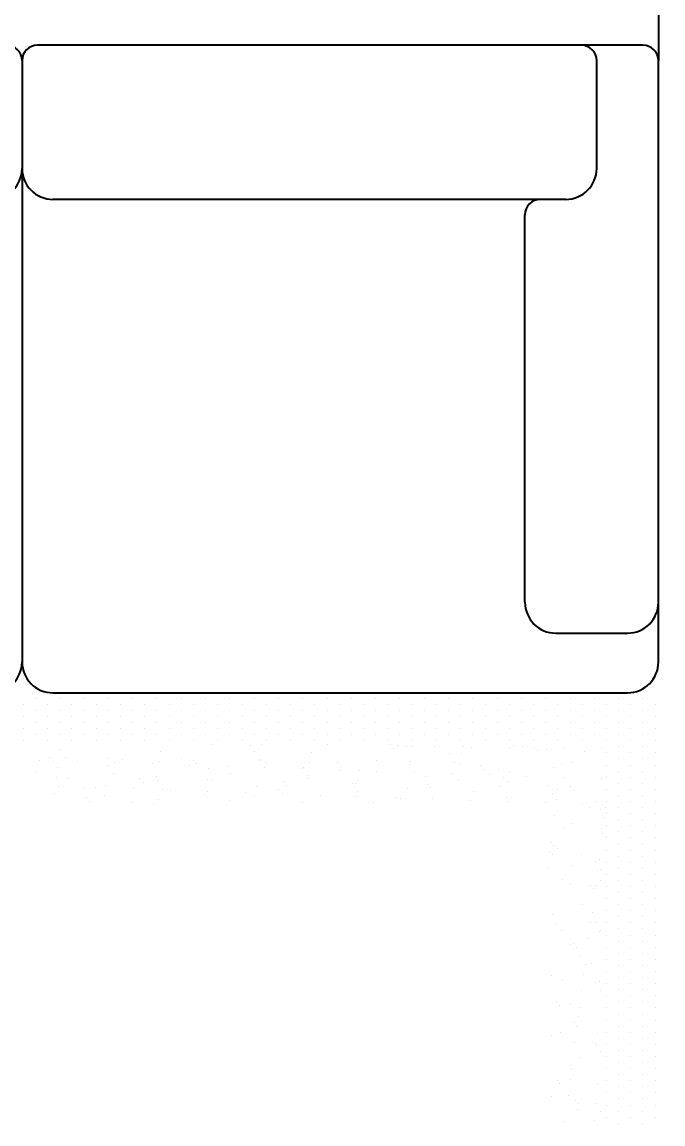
# Model space of a CAD drawing. Header units: millimetres. Extents: x -677 to -23, y -135 to 1112.
# Drawn here: x -193.991 to -193.318, y 846.102 to 847.26 of the extents above; entities that cross this region are included whole.
import ezdxf

# ---------------------------------------------------------------- set-up
doc = ezdxf.new("R2010")
doc.units = ezdxf.units.MM
doc.header["$LTSCALE"] = 20
doc.header["$MEASUREMENT"] = 0
doc.header["$PDSIZE"] = -5
doc.layers.get('0').update_dxf_attribs({"linetype": 'CONTINUOUS'})
doc.layers.get('Defpoints').update_dxf_attribs({"linetype": 'CONTINUOUS'})
doc.layers.add('COTAS', color=7, linetype='CONTINUOUS')
doc.layers.add('E-Pen-C', color=4, linetype='CONTINUOUS', lineweight=15)
doc.layers.add('E-Pen-G', color=3, linetype='CONTINUOUS', lineweight=30)
doc.styles.add('F2', font='swissc.ttf')
doc.dimstyles.new('DIMENSION-1', dxfattribs={"dimtxt": 0.11, "dimasz": 0.07, "dimexe": 1, "dimexo": 0, "dimgap": 0.12, "dimtad": 1, "dimzin": 7, "dimdsep": 46, "dimtxsty": 'F2', "dimblk1": 'TRACO', "dimblk2": 'TRACO', "dimsah": 1, "dimcen": 1, "dimse1": 1, "dimse2": 1, "dimclrd": 256, "dimclre": 256, "dimclrt": 6, "dimadec": 0, "dimazin": 0, "dimtfac": 1, "dimtix": 1, "dimtmove": 2, "dimatfit": 3, "dimldrblk": 'TRACO', "dimfxl": 1, "dimtolj": 1, "dimtzin": 0, "dimarcsym": 0})

# ---------------------------------------------------------------- blocks, each defined once
blk = doc.blocks.new('A$C7AFB675E')
at = {"color": 8}
for p, q in [((5.1585, 3.7432), (5.1585, 3.6632)), ((5.0585, 3.6832), (4.3535, 3.6832)), ((5.1385, 3.6832), (5.0585, 3.6832)), ((4.3335, 3.6632), (4.3335, 3.5232)), ((4.3335, 3.6632), (4.3335, 3.5232)), ((5.0785, 3.5232), (5.0785, 3.6632)), ((5.1585, 2.8832), (5.1585, 3.6632)), ((4.3335, 3.5232), (4.3335, 2.8832)), ((4.3335, 3.5232), (4.3335, 2.8832)), ((5.0385, 3.4832), (4.3735, 3.4832)), ((4.9855, 2.9606), (4.9855, 3.4632)), ((5.0255, 2.9206), (5.1185, 2.9206)), ((4.3509, 2.836), (4.3509, 2.836)), ((4.3735, 2.8432), (4.9185, 2.8432)), ((4.3824, 2.836), (4.3824, 2.836)), ((4.4139, 2.836), (4.4139, 2.836)), ((4.4454, 2.836), (4.4454, 2.836)), ((4.4769, 2.836), (4.4769, 2.836)), ((4.5084, 2.836), (4.5084, 2.836)), ((4.5399, 2.836), (4.5399, 2.836)), ((4.5714, 2.836), (4.5714, 2.836)), ((4.6029, 2.836), (4.6029, 2.836)), ((4.6344, 2.836), (4.6344, 2.836)), ((4.6659, 2.836), (4.6659, 2.836)), ((4.6974, 2.836), (4.6974, 2.836)), ((4.7289, 2.836), (4.7289, 2.836)), ((4.7604, 2.836), (4.7604, 2.836)), ((4.7919, 2.836), (4.7919, 2.836)), ((4.8234, 2.836), (4.8234, 2.836)), ((4.8549, 2.836), (4.8549, 2.836)), ((4.8864, 2.836), (4.8864, 2.836)), ((4.9179, 2.836), (4.9179, 2.836)), ((4.9185, 2.8432), (5.1185, 2.8432)), ((4.9494, 2.836), (4.9494, 2.836)), ((4.9809, 2.836), (4.9809, 2.836)), ((5.0124, 2.836), (5.0124, 2.836)), ((5.0439, 2.836), (5.0439, 2.836)), ((5.0754, 2.836), (5.0754, 2.836)), ((5.1069, 2.836), (5.1069, 2.836)), ((5.1384, 2.836), (5.1384, 2.836)), ((4.3352, 2.8282), (4.3352, 2.8282)), ((4.3509, 2.8203), (4.3509, 2.8203)), ((4.3667, 2.8282), (4.3667, 2.8282)), ((4.3824, 2.8203), (4.3824, 2.8203)), ((4.3982, 2.8282), (4.3982, 2.8282)), ((4.4139, 2.8203), (4.4139, 2.8203)), ((4.4297, 2.8282), (4.4297, 2.8282)), ((4.4454, 2.8203), (4.4454, 2.8203)), ((4.4612, 2.8282), (4.4612, 2.8282)), ((4.4769, 2.8203), (4.4769, 2.8203)), ((4.4927, 2.8282), (4.4927, 2.8282)), ((4.5084, 2.8203), (4.5084, 2.8203)), ((4.5242, 2.8282), (4.5242, 2.8282)), ((4.5399, 2.8203), (4.5399, 2.8203)), ((4.5557, 2.8282), (4.5557, 2.8282)), ((4.5714, 2.8203), (4.5714, 2.8203)), ((4.5872, 2.8282), (4.5872, 2.8282)), ((4.6029, 2.8203), (4.6029, 2.8203)), ((4.6187, 2.8282), (4.6187, 2.8282)), ((4.6344, 2.8203), (4.6344, 2.8203)), ((4.6502, 2.8282), (4.6502, 2.8282)), ((4.6659, 2.8203), (4.6659, 2.8203)), ((4.6817, 2.8282), (4.6817, 2.8282)), ((4.6974, 2.8203), (4.6974, 2.8203)), ((4.7132, 2.8282), (4.7132, 2.8282)), ((4.7289, 2.8203), (4.7289, 2.8203)), ((4.7447, 2.8282), (4.7447, 2.8282)), ((4.7604, 2.8203), (4.7604, 2.8203)), ((4.7762, 2.8282), (4.7762, 2.8282)), ((4.7919, 2.8203), (4.7919, 2.8203)), ((4.8077, 2.8282), (4.8077, 2.8282)), ((4.8234, 2.8203), (4.8234, 2.8203)), ((4.8392, 2.8282), (4.8392, 2.8282)), ((4.8549, 2.8203), (4.8549, 2.8203)), ((4.8707, 2.8282), (4.8707, 2.8282)), ((4.8864, 2.8203), (4.8864, 2.8203)), ((4.9022, 2.8282), (4.9022, 2.8282)), ((4.9179, 2.8203), (4.9179, 2.8203)), ((4.9337, 2.8282), (4.9337, 2.8282)), ((4.9494, 2.8203), (4.9494, 2.8203)), ((4.9652, 2.8282), (4.9652, 2.8282)), ((4.9809, 2.8203), (4.9809, 2.8203)), ((4.9967, 2.8282), (4.9967, 2.8282)), ((5.0124, 2.8203), (5.0124, 2.8203)), ((5.0282, 2.8282), (5.0282, 2.8282)), ((5.0439, 2.8203), (5.0439, 2.8203)), ((5.0597, 2.8282), (5.0597, 2.8282)), ((5.0754, 2.8203), (5.0754, 2.8203)), ((5.0912, 2.8282), (5.0912, 2.8282)), ((5.1069, 2.8203), (5.1069, 2.8203)), ((5.1227, 2.8282), (5.1227, 2.8282)), ((5.1384, 2.8203), (5.1384, 2.8203)), ((5.1542, 2.8282), (5.1542, 2.8282)), ((4.3352, 2.8124), (4.3352, 2.8124)), ((4.3509, 2.8045), (4.3509, 2.8045)), ((4.3667, 2.8124), (4.3667, 2.8124)), ((4.3824, 2.8045), (4.3824, 2.8045)), ((4.3982, 2.8124), (4.3982, 2.8124)), ((4.4139, 2.8045), (4.4139, 2.8045)), ((4.4297, 2.8124), (4.4297, 2.8124)), ((4.4454, 2.8045), (4.4454, 2.8045)), ((4.4612, 2.8124), (4.4612, 2.8124)), ((4.4769, 2.8045), (4.4769, 2.8045)), ((4.4927, 2.8124), (4.4927, 2.8124)), ((4.5084, 2.8045), (4.5084, 2.8045)), ((4.5242, 2.8124), (4.5242, 2.8124)), ((4.5399, 2.8045), (4.5399, 2.8045)), ((4.5557, 2.8124), (4.5557, 2.8124)), ((4.5714, 2.8045), (4.5714, 2.8045)), ((4.5872, 2.8124), (4.5872, 2.8124)), ((4.6029, 2.8045), (4.6029, 2.8045)), ((4.6187, 2.8124), (4.6187, 2.8124)), ((4.6344, 2.8045), (4.6344, 2.8045)), ((4.6502, 2.8124), (4.6502, 2.8124)), ((4.6659, 2.8045), (4.6659, 2.8045)), ((4.6817, 2.8124), (4.6817, 2.8124)), ((4.6974, 2.8045), (4.6974, 2.8045)), ((4.7132, 2.8124), (4.7132, 2.8124)), ((4.7289, 2.8045), (4.7289, 2.8045)), ((4.7447, 2.8124), (4.7447, 2.8124)), ((4.7604, 2.8045), (4.7604, 2.8045)), ((4.7762, 2.8124), (4.7762, 2.8124)), ((4.7919, 2.8045), (4.7919, 2.8045)), ((4.8077, 2.8124), (4.8077, 2.8124)), ((4.8234, 2.8045), (4.8234, 2.8045)), ((4.8392, 2.8124), (4.8392, 2.8124)), ((4.8549, 2.8045), (4.8549, 2.8045)), ((4.8707, 2.8124), (4.8707, 2.8124)), ((4.8864, 2.8045), (4.8864, 2.8045)), ((4.9022, 2.8124), (4.9022, 2.8124)), ((4.9179, 2.8045), (4.9179, 2.8045)), ((4.9337, 2.8124), (4.9337, 2.8124)), ((4.9494, 2.8045), (4.9494, 2.8045)), ((4.9652, 2.8124), (4.9652, 2.8124)), ((4.9809, 2.8045), (4.9809, 2.8045)), ((4.9967, 2.8124), (4.9967, 2.8124)), ((5.0124, 2.8045), (5.0124, 2.8045)), ((5.0282, 2.8124), (5.0282, 2.8124)), ((5.0439, 2.8045), (5.0439, 2.8045)), ((5.0597, 2.8124), (5.0597, 2.8124)), ((5.0754, 2.8045), (5.0754, 2.8045)), ((5.0912, 2.8124), (5.0912, 2.8124)), ((5.1069, 2.8045), (5.1069, 2.8045)), ((5.1227, 2.8124), (5.1227, 2.8124)), ((5.1384, 2.8045), (5.1384, 2.8045)), ((5.1542, 2.8124), (5.1542, 2.8124)), ((4.3352, 2.7967), (4.3352, 2.7967)), ((4.3509, 2.7888), (4.3509, 2.7888)), ((4.3667, 2.7967), (4.3667, 2.7967)), ((4.3824, 2.7888), (4.3824, 2.7888)), ((4.3982, 2.7967), (4.3982, 2.7967)), ((4.4139, 2.7888), (4.4139, 2.7888)), ((4.4297, 2.7967), (4.4297, 2.7967)), ((4.4454, 2.7888), (4.4454, 2.7888)), ((4.4612, 2.7967), (4.4612, 2.7967)), ((4.4769, 2.7888), (4.4769, 2.7888)), ((4.4927, 2.7967), (4.4927, 2.7967)), ((4.5084, 2.7888), (4.5084, 2.7888)), ((4.5242, 2.7967), (4.5242, 2.7967)), ((4.5399, 2.7888), (4.5399, 2.7888)), ((4.5557, 2.7967), (4.5557, 2.7967)), ((4.5714, 2.7888), (4.5714, 2.7888)), ((4.5872, 2.7967), (4.5872, 2.7967)), ((4.6029, 2.7888), (4.6029, 2.7888)), ((4.6187, 2.7967), (4.6187, 2.7967)), ((4.6344, 2.7888), (4.6344, 2.7888)), ((4.6502, 2.7967), (4.6502, 2.7967)), ((4.6659, 2.7888), (4.6659, 2.7888)), ((4.6817, 2.7967), (4.6817, 2.7967)), ((4.6974, 2.7888), (4.6974, 2.7888)), ((4.7132, 2.7967), (4.7132, 2.7967)), ((4.7289, 2.7888), (4.7289, 2.7888)), ((4.7447, 2.7967), (4.7447, 2.7967)), ((4.7604, 2.7888), (4.7604, 2.7888)), ((4.7762, 2.7967), (4.7762, 2.7967)), ((4.7919, 2.7888), (4.7919, 2.7888)), ((4.8077, 2.7967), (4.8077, 2.7967)), ((4.8234, 2.7888), (4.8234, 2.7888)), ((4.8392, 2.7967), (4.8392, 2.7967)), ((4.8549, 2.7888), (4.8549, 2.7888)), ((4.8707, 2.7967), (4.8707, 2.7967)), ((4.8864, 2.7888), (4.8864, 2.7888)), ((4.9022, 2.7967), (4.9022, 2.7967)), ((4.9179, 2.7888), (4.9179, 2.7888)), ((4.9337, 2.7967), (4.9337, 2.7967)), ((4.9494, 2.7888), (4.9494, 2.7888)), ((4.9652, 2.7967), (4.9652, 2.7967)), ((4.9809, 2.7888), (4.9809, 2.7888)), ((4.9967, 2.7967), (4.9967, 2.7967)), ((5.0124, 2.7888), (5.0124, 2.7888)), ((5.0282, 2.7967), (5.0282, 2.7967)), ((5.0439, 2.7888), (5.0439, 2.7888)), ((5.0597, 2.7967), (5.0597, 2.7967)), ((5.0754, 2.7888), (5.0754, 2.7888)), ((5.0912, 2.7967), (5.0912, 2.7967)), ((5.1069, 2.7888), (5.1069, 2.7888)), ((5.1227, 2.7967), (5.1227, 2.7967)), ((5.1384, 2.7888), (5.1384, 2.7888)), ((5.1542, 2.7967), (5.1542, 2.7967)), ((4.3352, 2.7809), (4.3352, 2.7809)), ((4.3667, 2.7809), (4.3667, 2.7809)), ((4.3982, 2.7809), (4.3982, 2.7809)), ((4.4297, 2.7809), (4.4297, 2.7809)), ((4.4612, 2.7809), (4.4612, 2.7809)), ((4.4927, 2.7809), (4.4927, 2.7809)), ((4.5242, 2.7809), (4.5242, 2.7809)), ((4.5557, 2.7809), (4.5557, 2.7809)), ((4.579, 2.7764), (4.579, 2.7764)), ((4.5872, 2.7809), (4.5872, 2.7809)), ((4.6187, 2.7809), (4.6187, 2.7809)), ((4.6295, 2.775), (4.6295, 2.775)), ((4.6444, 2.7759), (4.6444, 2.7759)), ((4.6502, 2.7809), (4.6502, 2.7809)), ((4.6817, 2.7809), (4.6817, 2.7809)), ((4.7132, 2.7809), (4.7132, 2.7809)), ((4.7297, 2.7759), (4.7297, 2.7759)), ((4.7447, 2.7809), (4.7447, 2.7809)), ((4.7762, 2.7809), (4.7762, 2.7809)), ((4.8077, 2.7809), (4.8077, 2.7809)), ((4.8115, 2.7762), (4.8115, 2.7762)), ((4.8197, 2.7754), (4.8197, 2.7754)), ((4.8316, 2.7735), (4.8316, 2.7735)), ((4.8392, 2.7809), (4.8392, 2.7809)), ((4.8399, 2.774), (4.8399, 2.774)), ((4.8683, 2.7738), (4.8683, 2.7738)), ((4.8707, 2.7809), (4.8707, 2.7809)), ((4.9022, 2.7809), (4.9022, 2.7809)), ((4.9052, 2.7737), (4.9052, 2.7737)), ((4.9337, 2.7809), (4.9337, 2.7809)), ((4.9652, 2.7809), (4.9652, 2.7809)), ((4.9705, 2.7749), (4.9705, 2.7749)), ((4.9823, 2.773), (4.9823, 2.773)), ((4.9967, 2.7809), (4.9967, 2.7809)), ((5.0282, 2.7809), (5.0282, 2.7809)), ((5.0597, 2.7809), (5.0597, 2.7809)), ((5.0912, 2.7809), (5.0912, 2.7809)), ((5.1069, 2.773), (5.1069, 2.773)), ((5.1227, 2.7809), (5.1227, 2.7809)), ((5.1384, 2.773), (5.1384, 2.773)), ((5.1542, 2.7809), (5.1542, 2.7809)), ((4.3696, 2.759), (4.3696, 2.759)), ((4.3828, 2.7696), (4.3828, 2.7696)), ((4.3896, 2.759), (4.3896, 2.759)), ((4.5128, 2.7676), (4.5128, 2.7676)), ((4.6354, 2.7667), (4.6354, 2.7667)), ((4.7083, 2.7658), (4.7083, 2.7658)), ((4.8157, 2.7715), (4.8157, 2.7715)), ((4.8879, 2.7638), (4.8879, 2.7638)), ((4.9038, 2.7639), (4.9038, 2.7639)), ((4.9168, 2.7722), (4.9168, 2.7722)), ((4.9654, 2.7706), (4.9654, 2.7706)), ((4.9977, 2.7727), (4.9977, 2.7727)), ((5.0019, 2.7681), (5.0019, 2.7681)), ((5.0139, 2.769), (5.0139, 2.769)), ((5.0354, 2.7721), (5.0354, 2.7721)), ((5.0625, 2.7674), (5.0625, 2.7674)), ((5.0841, 2.7705), (5.0841, 2.7705)), ((5.0912, 2.7652), (5.0912, 2.7652)), ((5.1227, 2.7652), (5.1227, 2.7652)), ((5.1542, 2.7652), (5.1542, 2.7652)), ((4.3566, 2.7557), (4.3566, 2.7557)), ((4.3738, 2.7543), (4.3738, 2.7543)), ((4.3795, 2.7463), (4.3795, 2.7463)), ((4.4052, 2.7541), (4.4052, 2.7541)), ((4.4459, 2.7493), (4.4459, 2.7493)), ((4.4462, 2.7573), (4.4462, 2.7573)), ((4.4537, 2.7525), (4.4537, 2.7525)), ((4.4634, 2.7565), (4.4634, 2.7565)), ((4.5023, 2.7509), (4.5023, 2.7509)), ((4.5111, 2.7545), (4.5111, 2.7545)), ((4.5403, 2.7585), (4.5403, 2.7585)), ((4.5508, 2.7493), (4.5508, 2.7493)), ((4.5558, 2.7555), (4.5558, 2.7555)), ((4.56, 2.7509), (4.56, 2.7509)), ((4.575, 2.7444), (4.575, 2.7444)), ((4.5994, 2.7477), (4.5994, 2.7477)), ((4.6417, 2.7554), (4.6417, 2.7554)), ((4.6421, 2.7561), (4.6421, 2.7561)), ((4.648, 2.7461), (4.648, 2.7461)), ((4.6496, 2.7531), (4.6496, 2.7531)), ((4.6965, 2.7446), (4.6965, 2.7446)), ((4.6985, 2.7463), (4.6985, 2.7463)), ((4.7066, 2.7526), (4.7066, 2.7526)), ((4.742, 2.7521), (4.742, 2.7521)), ((4.7463, 2.7474), (4.7463, 2.7474)), ((4.7928, 2.7556), (4.7928, 2.7556)), ((4.8358, 2.7496), (4.8358, 2.7496)), ((4.8372, 2.7535), (4.8372, 2.7535)), ((4.8947, 2.7531), (4.8947, 2.7531)), ((4.9021, 2.7508), (4.9021, 2.7508)), ((4.9282, 2.7486), (4.9282, 2.7486)), ((5.022, 2.7462), (5.022, 2.7462)), ((5.0327, 2.7517), (5.0327, 2.7517)), ((5.0454, 2.7526), (5.0454, 2.7526)), ((5.0912, 2.7494), (5.0912, 2.7494)), ((5.1069, 2.7573), (5.1069, 2.7573)), ((5.1227, 2.7494), (5.1227, 2.7494)), ((5.1384, 2.7573), (5.1384, 2.7573)), ((5.1542, 2.7494), (5.1542, 2.7494)), ((4.3508, 2.7411), (4.3508, 2.7411)), ((4.3778, 2.7331), (4.3778, 2.7331)), ((4.3939, 2.7324), (4.3939, 2.7324)), ((4.4527, 2.7386), (4.4527, 2.7386)), ((4.4863, 2.7314), (4.4863, 2.7314)), ((4.5084, 2.734), (4.5084, 2.734)), ((4.5733, 2.7313), (4.5733, 2.7313)), ((4.6034, 2.7382), (4.6034, 2.7382)), ((4.7039, 2.7322), (4.7039, 2.7322)), ((4.7052, 2.7357), (4.7052, 2.7357)), ((4.7451, 2.743), (4.7451, 2.743)), ((4.7705, 2.7425), (4.7705, 2.7425)), ((4.7936, 2.7414), (4.7936, 2.7414)), ((4.8422, 2.7398), (4.8422, 2.7398)), ((4.856, 2.7352), (4.856, 2.7352)), ((4.8907, 2.7382), (4.8907, 2.7382)), ((4.8994, 2.7303), (4.8994, 2.7303)), ((4.9325, 2.744), (4.9325, 2.744)), ((4.9393, 2.7366), (4.9393, 2.7366)), ((4.951, 2.7434), (4.951, 2.7434)), ((4.9578, 2.7328), (4.9578, 2.7328)), ((4.966, 2.7407), (4.966, 2.7407)), ((4.9878, 2.735), (4.9878, 2.735)), ((5.0364, 2.7334), (5.0364, 2.7334)), ((5.085, 2.7319), (5.085, 2.7319)), ((5.0912, 2.7337), (5.0912, 2.7337)), ((5.1069, 2.7415), (5.1069, 2.7415)), ((5.1227, 2.7337), (5.1227, 2.7337)), ((5.1384, 2.7415), (5.1384, 2.7415)), ((5.1542, 2.7337), (5.1542, 2.7337)), ((4.3802, 2.7216), (4.3802, 2.7216)), ((4.4139, 2.7207), (4.4139, 2.7207)), ((4.4288, 2.72), (4.4288, 2.72)), ((4.4417, 2.723), (4.4417, 2.723)), ((4.4774, 2.7184), (4.4774, 2.7184)), ((4.4906, 2.7268), (4.4906, 2.7268)), ((4.509, 2.7289), (4.509, 2.7289)), ((4.5158, 2.7183), (4.5158, 2.7183)), ((4.5259, 2.7168), (4.5259, 2.7168)), ((4.5801, 2.729), (4.5801, 2.729)), ((4.6372, 2.7212), (4.6372, 2.7212)), ((4.6665, 2.7178), (4.6665, 2.7178)), ((4.6726, 2.728), (4.6726, 2.728)), ((4.6768, 2.7233), (4.6768, 2.7233)), ((4.7616, 2.726), (4.7616, 2.726)), ((4.7664, 2.7255), (4.7664, 2.7255)), ((4.7688, 2.7294), (4.7688, 2.7294)), ((4.8327, 2.7193), (4.8327, 2.7193)), ((4.8588, 2.7245), (4.8588, 2.7245)), ((4.863, 2.7199), (4.863, 2.7199)), ((4.9526, 2.7221), (4.9526, 2.7221)), ((4.9643, 2.7275), (4.9643, 2.7275)), ((5.0141, 2.723), (5.0141, 2.723)), ((5.0282, 2.7174), (5.0282, 2.7174)), ((5.045, 2.7211), (5.045, 2.7211)), ((5.0493, 2.7165), (5.0493, 2.7165)), ((5.0912, 2.7179), (5.0912, 2.7179)), ((5.1069, 2.7258), (5.1069, 2.7258)), ((5.1227, 2.7179), (5.1227, 2.7179)), ((5.1384, 2.7258), (5.1384, 2.7258)), ((5.1542, 2.7179), (5.1542, 2.7179)), ((4.3751, 2.7127), (4.3751, 2.7127)), ((4.4169, 2.7073), (4.4169, 2.7073)), ((4.4211, 2.7027), (4.4211, 2.7027)), ((4.44, 2.7099), (4.44, 2.7099)), ((4.5107, 2.7049), (4.5107, 2.7049)), ((4.5706, 2.7108), (4.5706, 2.7108)), ((4.5721, 2.7086), (4.5721, 2.7086)), ((4.5745, 2.7152), (4.5745, 2.7152)), ((4.6031, 2.7039), (4.6031, 2.7039)), ((4.623, 2.7137), (4.623, 2.7137)), ((4.6355, 2.708), (4.6355, 2.708)), ((4.6716, 2.7121), (4.6716, 2.7121)), ((4.6969, 2.7014), (4.6969, 2.7014)), ((4.7201, 2.7105), (4.7201, 2.7105)), ((4.7661, 2.7089), (4.7661, 2.7089)), ((4.7683, 2.7154), (4.7683, 2.7154)), ((4.7687, 2.7089), (4.7687, 2.7089)), ((4.8172, 2.7073), (4.8172, 2.7073)), ((4.8247, 2.7056), (4.8247, 2.7056)), ((4.831, 2.7062), (4.831, 2.7062)), ((4.8658, 2.7057), (4.8658, 2.7057)), ((4.9144, 2.7041), (4.9144, 2.7041)), ((4.9191, 2.7149), (4.9191, 2.7149)), ((4.9616, 2.7071), (4.9616, 2.7071)), ((4.9629, 2.7025), (4.9629, 2.7025)), ((5.0209, 2.7124), (5.0209, 2.7124)), ((5.0265, 2.7043), (5.0265, 2.7043)), ((5.0772, 2.7027), (5.0772, 2.7027)), ((5.0912, 2.7022), (5.0912, 2.7022)), ((5.1069, 2.71), (5.1069, 2.71)), ((5.1227, 2.7022), (5.1227, 2.7022)), ((5.1384, 2.71), (5.1384, 2.71)), ((5.1542, 2.7022), (5.1542, 2.7022)), ((4.477, 2.7004), (4.477, 2.7004)), ((4.5039, 2.6998), (4.5039, 2.6998)), ((4.7893, 2.7004), (4.7893, 2.7004)), ((5.0115, 2.701), (5.0115, 2.701)), ((5.06, 2.6994), (5.06, 2.6994)), ((5.0693, 2.6945), (5.0693, 2.6945)), ((5.084, 2.6921), (5.084, 2.6921)), ((5.0904, 2.6942), (5.0904, 2.6942)), ((5.1069, 2.6943), (5.1069, 2.6943)), ((5.1384, 2.6943), (5.1384, 2.6943)), ((5.0238, 2.6838), (5.0238, 2.6838)), ((5.0453, 2.6742), (5.0453, 2.6742)), ((5.0887, 2.6811), (5.0887, 2.6811)), ((5.0912, 2.6864), (5.0912, 2.6864)), ((5.1069, 2.6785), (5.1069, 2.6785)), ((5.1227, 2.6864), (5.1227, 2.6864)), ((5.1384, 2.6785), (5.1384, 2.6785)), ((5.1542, 2.6864), (5.1542, 2.6864)), ((5.0367, 2.669), (5.0367, 2.669)), ((5.0853, 2.6674), (5.0853, 2.6674)), ((5.086, 2.6606), (5.086, 2.6606)), ((5.0912, 2.6707), (5.0912, 2.6707)), ((5.1069, 2.6628), (5.1069, 2.6628)), ((5.1227, 2.6707), (5.1227, 2.6707)), ((5.1384, 2.6628), (5.1384, 2.6628)), ((5.1542, 2.6707), (5.1542, 2.6707)), ((5.0193, 2.6496), (5.0193, 2.6496)), ((5.0229, 2.6453), (5.0229, 2.6453)), ((5.0912, 2.6549), (5.0912, 2.6549)), ((5.1069, 2.647), (5.1069, 2.647)), ((5.1227, 2.6549), (5.1227, 2.6549)), ((5.1384, 2.647), (5.1384, 2.647)), ((5.1542, 2.6549), (5.1542, 2.6549)), ((5.0175, 2.6365), (5.0175, 2.6365)), ((5.0207, 2.6339), (5.0207, 2.6339)), ((5.0271, 2.6407), (5.0271, 2.6407)), ((5.0592, 2.6334), (5.0592, 2.6334)), ((5.0912, 2.6392), (5.0912, 2.6392)), ((5.1069, 2.6313), (5.1069, 2.6313)), ((5.1227, 2.6392), (5.1227, 2.6392)), ((5.1384, 2.6313), (5.1384, 2.6313)), ((5.1542, 2.6392), (5.1542, 2.6392)), ((5.0148, 2.616), (5.0148, 2.616)), ((5.0472, 2.6188), (5.0472, 2.6188)), ((5.0771, 2.6242), (5.0771, 2.6242)), ((5.0815, 2.6264), (5.0815, 2.6264)), ((5.0912, 2.6234), (5.0912, 2.6234)), ((5.1227, 2.6234), (5.1227, 2.6234)), ((5.1542, 2.6234), (5.1542, 2.6234)), ((5.0797, 2.6132), (5.0797, 2.6132)), ((5.0838, 2.6136), (5.0838, 2.6136)), ((5.0912, 2.6077), (5.0912, 2.6077)), ((5.1069, 2.6155), (5.1069, 2.6155)), ((5.1227, 2.6077), (5.1227, 2.6077)), ((5.1384, 2.6155), (5.1384, 2.6155)), ((5.1542, 2.6077), (5.1542, 2.6077)), ((5.0343, 2.6009), (5.0343, 2.6009)), ((5.0451, 2.5957), (5.0451, 2.5957)), ((5.0702, 2.5937), (5.0702, 2.5937)), ((5.0745, 2.589), (5.0745, 2.589)), ((5.077, 2.5928), (5.077, 2.5928)), ((5.0828, 2.5993), (5.0828, 2.5993)), ((5.0912, 2.5919), (5.0912, 2.5919)), ((5.1069, 2.5998), (5.1069, 2.5998)), ((5.1227, 2.5919), (5.1227, 2.5919)), ((5.1384, 2.5998), (5.1384, 2.5998)), ((5.1542, 2.5919), (5.1542, 2.5919)), ((5.0912, 2.5762), (5.0912, 2.5762)), ((5.1069, 2.584), (5.1069, 2.584)), ((5.1227, 2.5762), (5.1227, 2.5762)), ((5.1384, 2.584), (5.1384, 2.584)), ((5.1542, 2.5762), (5.1542, 2.5762)), ((5.0595, 2.5689), (5.0595, 2.5689)), ((5.0725, 2.5585), (5.0725, 2.5585)), ((5.0912, 2.5604), (5.0912, 2.5604)), ((5.1069, 2.5683), (5.1069, 2.5683)), ((5.1227, 2.5604), (5.1227, 2.5604)), ((5.1384, 2.5683), (5.1384, 2.5683)), ((5.1542, 2.5604), (5.1542, 2.5604)), ((5.0206, 2.5555), (5.0206, 2.5555)), ((5.0708, 2.5454), (5.0708, 2.5454)), ((5.0769, 2.5457), (5.0769, 2.5457)), ((5.0912, 2.5447), (5.0912, 2.5447)), ((5.1069, 2.5525), (5.1069, 2.5525)), ((5.1227, 2.5447), (5.1227, 2.5447)), ((5.1384, 2.5525), (5.1384, 2.5525)), ((5.1542, 2.5447), (5.1542, 2.5447)), ((5.0251, 2.543), (5.0251, 2.543)), ((5.0334, 2.535), (5.0334, 2.535)), ((5.082, 2.5334), (5.082, 2.5334)), ((5.0837, 2.5351), (5.0837, 2.5351)), ((5.1069, 2.5368), (5.1069, 2.5368)), ((5.1384, 2.5368), (5.1384, 2.5368)), ((5.045, 2.5172), (5.045, 2.5172)), ((5.0481, 2.5179), (5.0481, 2.5179)), ((5.0681, 2.5249), (5.0681, 2.5249)), ((5.0912, 2.5289), (5.0912, 2.5289)), ((5.1069, 2.521), (5.1069, 2.521)), ((5.1227, 2.5289), (5.1227, 2.5289)), ((5.1384, 2.521), (5.1384, 2.521)), ((5.1542, 2.5289), (5.1542, 2.5289)), ((5.0524, 2.5133), (5.0524, 2.5133)), ((5.0912, 2.5132), (5.0912, 2.5132)), ((5.1069, 2.5053), (5.1069, 2.5053)), ((5.1227, 2.5132), (5.1227, 2.5132)), ((5.1384, 2.5053), (5.1384, 2.5053)), ((5.1542, 2.5132), (5.1542, 2.5132)), ((5.057, 2.5009), (5.057, 2.5009)), ((5.0636, 2.4907), (5.0636, 2.4907)), ((5.0724, 2.4914), (5.0724, 2.4914)), ((5.0912, 2.4974), (5.0912, 2.4974)), ((5.1069, 2.4895), (5.1069, 2.4895)), ((5.1227, 2.4974), (5.1227, 2.4974)), ((5.1384, 2.4895), (5.1384, 2.4895)), ((5.1542, 2.4974), (5.1542, 2.4974)), ((5.0205, 2.477), (5.0205, 2.477)), ((5.0619, 2.4776), (5.0619, 2.4776)), ((5.0912, 2.4817), (5.0912, 2.4817)), ((5.1069, 2.4738), (5.1069, 2.4738)), ((5.1227, 2.4817), (5.1227, 2.4817)), ((5.1384, 2.4738), (5.1384, 2.4738)), ((5.1542, 2.4817), (5.1542, 2.4817)), ((5.0337, 2.4705), (5.0337, 2.4705)), ((5.0768, 2.4673), (5.0768, 2.4673)), ((5.0823, 2.4689), (5.0823, 2.4689)), ((5.0912, 2.4659), (5.0912, 2.4659)), ((5.1227, 2.4659), (5.1227, 2.4659)), ((5.1542, 2.4659), (5.1542, 2.4659)), ((5.0592, 2.4571), (5.0592, 2.4571)), ((5.0836, 2.4566), (5.0836, 2.4566)), ((5.0912, 2.4502), (5.0912, 2.4502)), ((5.1069, 2.458), (5.1069, 2.458)), ((5.1227, 2.4502), (5.1227, 2.4502)), ((5.1384, 2.458), (5.1384, 2.458)), ((5.1542, 2.4502), (5.1542, 2.4502)), ((5.026, 2.4422), (5.026, 2.4422)), ((5.0302, 2.4375), (5.0302, 2.4375)), ((5.0448, 2.4387), (5.0448, 2.4387)), ((5.0562, 2.4349), (5.0562, 2.4349)), ((5.0912, 2.4344), (5.0912, 2.4344)), ((5.1069, 2.4423), (5.1069, 2.4423)), ((5.1227, 2.4344), (5.1227, 2.4344)), ((5.1384, 2.4423), (5.1384, 2.4423)), ((5.1542, 2.4344), (5.1542, 2.4344)), ((5.0503, 2.4156), (5.0503, 2.4156)), ((5.0547, 2.4229), (5.0547, 2.4229)), ((5.0912, 2.4187), (5.0912, 2.4187)), ((5.1069, 2.4265), (5.1069, 2.4265)), ((5.1227, 2.4187), (5.1227, 2.4187)), ((5.1384, 2.4265), (5.1384, 2.4265)), ((5.1542, 2.4187), (5.1542, 2.4187)), ((5.0313, 2.4024), (5.0313, 2.4024)), ((5.0529, 2.4097), (5.0529, 2.4097)), ((5.0912, 2.4029), (5.0912, 2.4029)), ((5.1069, 2.4108), (5.1069, 2.4108)), ((5.1227, 2.4029), (5.1227, 2.4029)), ((5.1384, 2.4108), (5.1384, 2.4108)), ((5.1542, 2.4029), (5.1542, 2.4029)), ((5.0203, 2.3985), (5.0203, 2.3985)), ((5.0502, 2.3893), (5.0502, 2.3893)), ((5.0733, 2.3905), (5.0733, 2.3905)), ((5.0767, 2.3888), (5.0767, 2.3888)), ((5.0798, 2.4008), (5.0798, 2.4008)), ((5.0912, 2.3872), (5.0912, 2.3872)), ((5.1069, 2.395), (5.1069, 2.395)), ((5.1227, 2.3872), (5.1227, 2.3872)), ((5.1384, 2.395), (5.1384, 2.395)), ((5.1542, 2.3872), (5.1542, 2.3872)), ((5.0776, 2.3859), (5.0776, 2.3859)), ((5.0834, 2.3782), (5.0834, 2.3782)), ((5.1069, 2.3793), (5.1069, 2.3793)), ((5.1384, 2.3793), (5.1384, 2.3793)), ((5.0447, 2.3603), (5.0447, 2.3603)), ((5.0565, 2.3705), (5.0565, 2.3705)), ((5.0912, 2.3714), (5.0912, 2.3714)), ((5.1069, 2.3635), (5.1069, 2.3635)), ((5.1227, 2.3714), (5.1227, 2.3714)), ((5.1384, 2.3635), (5.1384, 2.3635)), ((5.1542, 2.3714), (5.1542, 2.3714)), ((5.0457, 2.355), (5.0457, 2.355)), ((5.0912, 2.3557), (5.0912, 2.3557)), ((5.1069, 2.3478), (5.1069, 2.3478)), ((5.1227, 2.3557), (5.1227, 2.3557)), ((5.1384, 2.3478), (5.1384, 2.3478)), ((5.1542, 2.3557), (5.1542, 2.3557)), ((5.0282, 2.3399), (5.0282, 2.3399)), ((5.0304, 2.3365), (5.0304, 2.3365)), ((5.044, 2.3419), (5.044, 2.3419)), ((5.079, 2.3349), (5.079, 2.3349)), ((5.0912, 2.3399), (5.0912, 2.3399)), ((5.1069, 2.332), (5.1069, 2.332)), ((5.1227, 2.3399), (5.1227, 2.3399)), ((5.1384, 2.332), (5.1384, 2.332)), ((5.1542, 2.3399), (5.1542, 2.3399)), ((5.0202, 2.32), (5.0202, 2.32)), ((5.0413, 2.3214), (5.0413, 2.3214)), ((5.0912, 2.3242), (5.0912, 2.3242)), ((5.1069, 2.3163), (5.1069, 2.3163)), ((5.1227, 2.3242), (5.1227, 2.3242)), ((5.1384, 2.3163), (5.1384, 2.3163)), ((5.1542, 2.3242), (5.1542, 2.3242)), ((5.0512, 2.3148), (5.0512, 2.3148)), ((5.0541, 2.3024), (5.0541, 2.3024)), ((5.0554, 2.3101), (5.0554, 2.3101)), ((5.0765, 2.3103), (5.0765, 2.3103)), ((5.0912, 2.3084), (5.0912, 2.3084)), ((5.1227, 2.3084), (5.1227, 2.3084)), ((5.1542, 2.3084), (5.1542, 2.3084)), ((5.0368, 2.2872), (5.0368, 2.2872)), ((5.0755, 2.2882), (5.0755, 2.2882)), ((5.0833, 2.2997), (5.0833, 2.2997)), ((5.0912, 2.2927), (5.0912, 2.2927)), ((5.1069, 2.3005), (5.1069, 2.3005)), ((5.1227, 2.2927), (5.1227, 2.2927)), ((5.1384, 2.3005), (5.1384, 2.3005)), ((5.1542, 2.2927), (5.1542, 2.2927)), ((5.1069, 2.2848), (5.1069, 2.2848)), ((5.1384, 2.2848), (5.1384, 2.2848))]:
    blk.add_line(p, q, dxfattribs=at)
for centre, radius, start, end in [((4.3135, 3.6632), 0.02, 0, 90), ((4.3535, 3.6632), 0.02, 90, 180), ((5.0585, 3.6632), 0.02, 0, 90), ((5.1385, 3.6632), 0.02, 0, 90), ((4.2935, 3.5232), 0.04, 270, 0), ((4.3735, 3.5232), 0.04, 180, 270), ((5.0385, 3.5232), 0.04, 270, 0), ((5.0055, 3.4632), 0.02, 90, 180), ((5.0255, 2.9606), 0.04, 180, 270), ((5.1185, 2.9606), 0.04, 270, 0), ((4.2935, 2.8832), 0.04, 270, 0), ((4.3735, 2.8832), 0.04, 180, 270), ((5.1185, 2.8832), 0.04, 270, 0)]:
    blk.add_arc(centre, radius, start, end, dxfattribs=at)
blk = doc.blocks.new('TRACO')
at = {"layer": 'E-Pen-C'}
for p, q in [((0, 1), (0, -1)), ((-1, 0), (1, 0))]:
    blk.add_line(p, q, dxfattribs=at)
at = {"layer": 'E-Pen-G'}
blk.add_line((-0.424, -0.424), (0.424, 0.424), dxfattribs=at)
blk = doc.blocks.new('*D938')
at = {"color": 4, "lineweight": -2}
blk.add_line((-189.9664, 845.454), (-189.9664, 848.864), dxfattribs=at)
at = {"layer": 'Defpoints', "color": 0, "linetype": 'Continuous'}
for p in [(-194.1052, 848.934), (-189.9664, 848.934), (-191.4099, 845.384)]:
    blk.add_point(p, dxfattribs=at)
at = {"color": 4, "linetype": 'Continuous', "lineweight": -2, "xscale": 0.07, "yscale": 0.07, "zscale": 0.07}
for p, rotation in [((-189.9664, 848.934), 90), ((-189.9664, 845.384), 270)]:
    blk.add_blockref('TRACO', p, dxfattribs=dict(at, rotation=rotation))
at = {"color": 4, "linetype": 'Continuous', "insert": (-190.1428, 847.159), "char_height": 0.11, "attachment_point": 5, "rotation": 90, "style": 'F2'}
blk.add_mtext('\\A1;3.55', dxfattribs=at)

msp = doc.modelspace()

# ---------------------------------------------------------------- block references
at = {"layer": 'COTAS', "ltscale": 0.35, "xscale": 0.81, "yscale": 0.81, "zscale": 0.81}
msp.add_blockref('A$C7AFB675E', (-197.5011, 844.252), dxfattribs=at)

# ---------------------------------------------------------------- dimensions: what is measured, and where the dimension line sits
at = {"color": 8, "linetype": 'Continuous'}
dim = msp.add_linear_dim(base=(-189.9664, 848.934), p1=(-191.4099, 845.384), p2=(-194.1052, 848.934), angle=90, dimstyle='DIMENSION-1', override={"dimclrd": 4, "dimclrt": 4, "dimadec": 8, "dimfxl": 0.5, "dimfxlon": 1}, dxfattribs=at)
dim.commit()
dim.dimension.update_dxf_attribs({"geometry": '*D938', "text_midpoint": (-190.1428, 847.159)})

doc.saveas('drawing.dxf')
